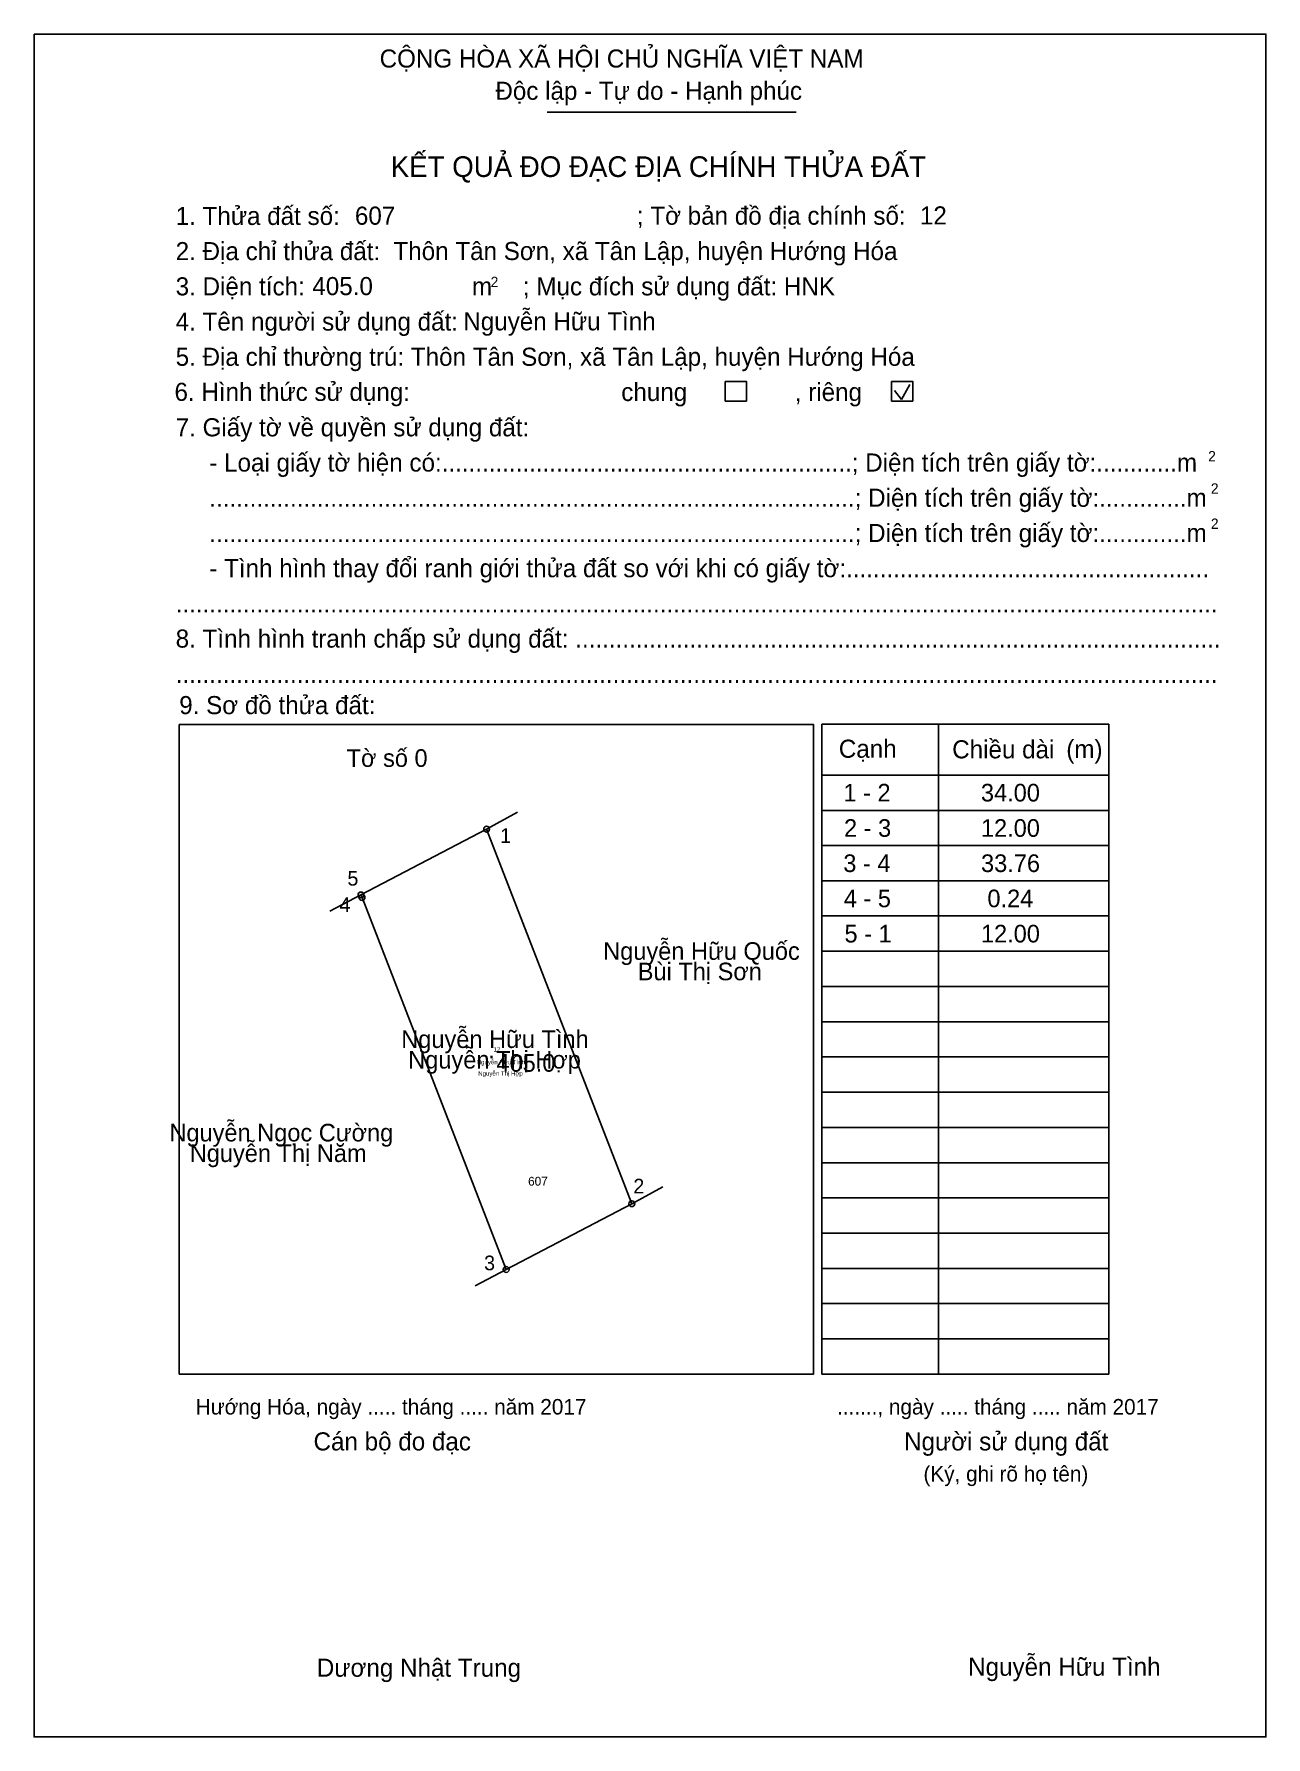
# Model space of a CAD drawing. Extents: x 548165 to 548269, y 1837757 to 1837901.
import ezdxf

# ---------------------------------------------------------------- set-up
doc = ezdxf.new("R2010")
doc.units = 0
for name, color, linetype in [('Level 1', 7, 'Continuous'), ('Level 10', 7, 'Continuous'), ('Level 11', 7, 'Continuous'), ('Level 13', 7, 'Continuous'), ('Level 15', 7, 'Continuous'), ('Level 18', 7, 'Continuous'), ('Level 2', 7, 'Continuous'), ('Level 21', 7, 'Continuous'), ('Level 27', 7, 'Continuous'), ('Level 36', 7, 'Continuous'), ('Level 48', 7, 'Continuous'), ('Level 50', 7, 'Continuous'), ('Level 52', 7, 'Continuous'), ('Level 6', 7, 'Continuous'), ('Level 9', 7, 'Continuous')]:
    doc.layers.add(name, color=color, linetype=linetype)

msp = doc.modelspace()

# ---------------------------------------------------------------- linework, layer by layer
at = {"layer": 'Level 1'}
for p, q in [((548164.62, 1837901.06), (548164.62, 1837901.06)), ((548208.01, 1837894.46), (548229.08, 1837894.46)), ((548237.4, 1837870.9), (548237.99, 1837870.13)), ((548237.99, 1837870.13), (548238.71, 1837871.42)), ((548176.9, 1837842.63), (548176.9, 1837842.63)), ((548255.53, 1837842.65), (548231.25, 1837842.65)), ((548231.25, 1837842.65), (548231.25, 1837787.66)), ((548241.12, 1837842.65), (548241.12, 1837787.66)), ((548255.53, 1837787.66), (548255.53, 1837842.65)), ((548231.25, 1837838.35), (548247.94, 1837838.35)), ((548247.94, 1837838.35), (548255.53, 1837838.35)), ((548231.25, 1837835.37), (548247.94, 1837835.37)), ((548247.94, 1837835.37), (548255.53, 1837835.37)), ((548231.25, 1837832.39), (548247.94, 1837832.39)), ((548247.94, 1837832.39), (548255.53, 1837832.39)), ((548231.25, 1837829.41), (548247.94, 1837829.41)), ((548247.94, 1837829.41), (548255.53, 1837829.41)), ((548231.25, 1837826.43), (548247.94, 1837826.43)), ((548247.94, 1837826.43), (548255.53, 1837826.43)), ((548231.25, 1837823.44), (548247.94, 1837823.44)), ((548247.94, 1837823.44), (548255.53, 1837823.44)), ((548231.25, 1837820.46), (548247.94, 1837820.46)), ((548247.94, 1837820.46), (548255.53, 1837820.46)), ((548231.25, 1837817.48), (548247.94, 1837817.48)), ((548247.94, 1837817.48), (548255.53, 1837817.48)), ((548231.25, 1837814.5), (548247.94, 1837814.5)), ((548247.94, 1837814.5), (548255.53, 1837814.5)), ((548231.25, 1837811.52), (548247.94, 1837811.52)), ((548247.94, 1837811.52), (548255.53, 1837811.52)), ((548231.25, 1837808.54), (548247.94, 1837808.54)), ((548247.94, 1837808.54), (548255.53, 1837808.54)), ((548231.25, 1837805.55), (548247.94, 1837805.55)), ((548247.94, 1837805.55), (548255.53, 1837805.55)), ((548231.25, 1837802.57), (548247.94, 1837802.57)), ((548247.94, 1837802.57), (548255.53, 1837802.57)), ((548231.25, 1837799.59), (548247.94, 1837799.59)), ((548247.94, 1837799.59), (548255.53, 1837799.59)), ((548231.25, 1837796.61), (548247.94, 1837796.61)), ((548247.94, 1837796.61), (548255.53, 1837796.61)), ((548231.25, 1837793.63), (548247.94, 1837793.63)), ((548247.94, 1837793.63), (548255.53, 1837793.63)), ((548231.25, 1837790.65), (548247.94, 1837790.65)), ((548247.94, 1837790.65), (548255.53, 1837790.65)), ((548230.56, 1837787.66), (548230.56, 1837787.66)), ((548231.25, 1837787.66), (548255.53, 1837787.66)), ((548255.53, 1837787.66), (548255.53, 1837788.2)), ((548268.82, 1837756.95), (548268.82, 1837756.95))]:
    msp.add_line(p, q, dxfattribs=at)
msp.add_lwpolyline([(548176.9, 1837842.63), (548230.56, 1837842.63), (548230.56, 1837787.66), (548176.9, 1837787.66)], close=True, dxfattribs=at)
at = {"layer": 'Level 10'}
msp.add_lwpolyline([(548192.27, 1837828.21), (548202.9, 1837833.78), (548215.19, 1837802.08), (548204.56, 1837796.51), (548192.36, 1837827.99)], close=True, dxfattribs=at)
at = {"layer": 'Level 11'}
for centre in [(548202.9, 1837833.78), (548192.27, 1837828.21), (548192.27, 1837828.21), (548192.36, 1837827.99), (548215.19, 1837802.08), (548204.56, 1837796.51)]:
    msp.add_circle(centre, 0.248, dxfattribs=at)
at = {"layer": 'Level 2'}
msp.add_lwpolyline([(548164.62, 1837901.06), (548268.81, 1837901.06), (548268.81, 1837756.95), (548164.62, 1837756.95)], close=True, dxfattribs=at)
at = {"layer": 'Level 27'}
for p, q in [((548202.9, 1837833.78), (548205.51, 1837835.22)), ((548192.27, 1837828.21), (548189.63, 1837826.83)), ((548215.19, 1837802.08), (548217.8, 1837803.52)), ((548204.56, 1837796.51), (548201.92, 1837795.13))]:
    msp.add_line(p, q, dxfattribs=at)
at = {"layer": 'Level 50'}
for points in [[(548223.09, 1837871.67), (548224.88, 1837871.67), (548224.88, 1837870), (548223.09, 1837870)], [(548237.16, 1837871.67), (548238.95, 1837871.67), (548238.95, 1837870), (548237.16, 1837870)]]:
    msp.add_lwpolyline(points, close=True, dxfattribs=at)

# ---------------------------------------------------------------- texts
at = {"layer": 'Level 1'}
for s, height, p in [('CỘNG HÒA XÃ HỘI CHỦ NGHĨA VIỆT NAM', 1.5305, (548193.85, 1837898.23)), ('Độc lập - Tự do - Hạnh phúc', 1.5305, (548203.64, 1837895.5)), ('KẾT QUẢ ĐO ĐẠC ĐỊA CHÍNH THỬA ĐẤT', 1.7493, (548194.79, 1837888.97)), ('1. Thửa đất số:', 1.5305, (548176.6, 1837884.91)), ('; Tờ bản đồ địa chính số:', 1.5305, (548215.61, 1837884.93)), ('2. Địa chỉ thửa đất:', 1.5305, (548176.6, 1837881.93)), ('3. Diện tích:', 1.5305, (548176.6, 1837878.95)), ('m', 1.53, (548201.66, 1837878.95)), ('2', 0.875, (548203.24, 1837879.65)), ('; Mục đích sử dụng đất: HNK', 1.5306, (548205.97, 1837878.95)), ('4. Tên người sử dụng đất:', 1.5305, (548176.6, 1837875.97)), ('5. Địa chỉ thường trú: Thôn Tân Sơn, xã Tân Lập, huyện Hướng Hóa', 1.5306, (548176.6, 1837872.99)), ('chung                , riêng', 1.5305, (548214.29, 1837870.01)), ('7. Giấy tờ về quyền sử dụng đất:', 1.5305, (548176.6, 1837867.02)), ('     - Loại giấy tờ hiện có:.............................................................; Diện tích trên giấy tờ:............m', 1.53047, (548176.6, 1837864.04)), ('2', 0.875, (548263.93, 1837864.9)), ('     ................................................................................................; Diện tích trên giấy tờ:.............m', 1.53047, (548176.6, 1837861.06)), ('2', 0.875, (548264.16, 1837862.17)), ('     ................................................................................................; Diện tích trên giấy tờ:.............m', 1.53047, (548176.6, 1837858.08)), ('2', 0.875, (548264.16, 1837859.19)), ('     - Tình hình thay đổi ranh giới thửa đất so với khi có giấy tờ:......................................................', 1.53047, (548176.6, 1837855.1)), ('...........................................................................................................................................................', 1.53047, (548176.6, 1837852.12)), ('8. Tình hình tranh chấp sử dụng đất: ................................................................................................', 1.53047, (548176.6, 1837849.14)), ('...........................................................................................................................................................', 1.53047, (548176.6, 1837846.15)), ('9. Sơ đồ thửa đất:', 1.5305, (548176.9, 1837843.51)), ('Cạnh', 1.53, (548232.69, 1837839.82)), ('Chiều dài', 1.53, (548242.28, 1837839.77)), ('(m)', 1.53, (548251.93, 1837839.79)), ('Hướng Hóa, ngày ..... tháng ..... năm 2017', 1.3119, (548178.3, 1837784.24)), ('......., ngày ..... tháng ..... năm 2017', 1.3119, (548232.54, 1837784.24)), ('Cán bộ đo đạc', 1.5306, (548188.26, 1837781.2)), ('Người sử dụng đất', 1.5305, (548238.21, 1837781.2)), ('(Ký, ghi rõ họ tên)', 1.3119, (548239.85, 1837778.57)), ('Dương Nhật Trung', 1.5306, (548188.54, 1837762.05))]:
    msp.add_text(s, height=height, dxfattribs=at).set_placement(p)
at = {"layer": 'Level 13'}
for s, height, p in [('Nguyễn Hữu Tình', 1.4908, (548195.68, 1837815.26)), ('Nguyễn Thị Hợp', 1.4908, (548196.27, 1837813.52)), ('.', 1.49, (548203.04, 1837814.39)), ('405.0', 1.491, (548203.73, 1837813.25)), ('Nguyễn Hữu Tình', 0.3727, (548202.06, 1837813.88))]:
    msp.add_text(s, height=height, dxfattribs=at).set_placement(p)
at = {"layer": 'Level 15'}
msp.add_text('Nguyễn Thị Hợp', height=0.3727, dxfattribs=at).set_placement((548202.19, 1837812.92))
at = {"layer": 'Level 18'}
msp.add_text('12', height=0.373, dxfattribs=at).set_placement((548203.48, 1837814.95))
at = {"layer": 'Level 21'}
msp.add_text('607', height=0.745, dxfattribs=at).set_placement((548206.41, 1837803.61))
at = {"layer": 'Level 36'}
for s, height, p in [('Tờ số 0', 1.491, (548191.06, 1837839.05)), ('Nguyễn Hữu Quốc', 1.4908, (548212.76, 1837822.72)), ('Bùi Thị Sơn', 1.4908, (548215.68, 1837820.99)), ('Nguyễn Ngọc Cường', 1.4908, (548176.07, 1837807.35)), ('Nguyễn Thị Năm', 1.4908, (548177.79, 1837805.61))]:
    msp.add_text(s, height=height, dxfattribs=at).set_placement(p)
at = {"layer": 'Level 48'}
msp.add_text('6. Hình thức sử dụng:', height=1.5305, dxfattribs=at).set_placement((548176.5, 1837870.02))
at = {"layer": 'Level 52'}
for s, p in [('1 - 2', (548233.08, 1837836.12)), ('34.00', (548244.71, 1837836.12)), ('2 - 3', (548233.13, 1837833.13)), ('12.00', (548244.71, 1837833.13)), ('3 - 4', (548233.07, 1837830.15)), ('33.76', (548244.72, 1837830.15)), ('4 - 5', (548233.11, 1837827.17)), ('0.24', (548245.26, 1837827.17)), ('5 - 1', (548233.17, 1837824.19)), ('12.00', (548244.71, 1837824.19))]:
    msp.add_text(s, height=1.491, dxfattribs=at).set_placement(p)
at = {"layer": 'Level 6'}
for s, height, p in [('607', 1.531, (548191.76, 1837884.93)), ('12', 1.531, (548239.55, 1837884.95)), ('Thôn Tân Sơn, xã Tân Lập, huyện Hướng Hóa', 1.5306, (548195.02, 1837881.94)), ('405.0', 1.531, (548188.16, 1837878.97)), ('Nguyễn Hữu Tình', 1.5305, (548200.93, 1837875.99)), ('Nguyễn Hữu Tình', 1.5305, (548243.63, 1837762.13))]:
    msp.add_text(s, height=height, dxfattribs=at).set_placement(p)
at = {"layer": 'Level 9'}
for s, p in [('1', (548204.05, 1837832.62)), ('5', (548191.13, 1837829)), ('4', (548190.46, 1837826.78)), ('2', (548215.31, 1837802.95)), ('3', (548202.69, 1837796.45))]:
    msp.add_text(s, height=1.24, dxfattribs=at).set_placement(p)

doc.saveas('drawing.dxf')
